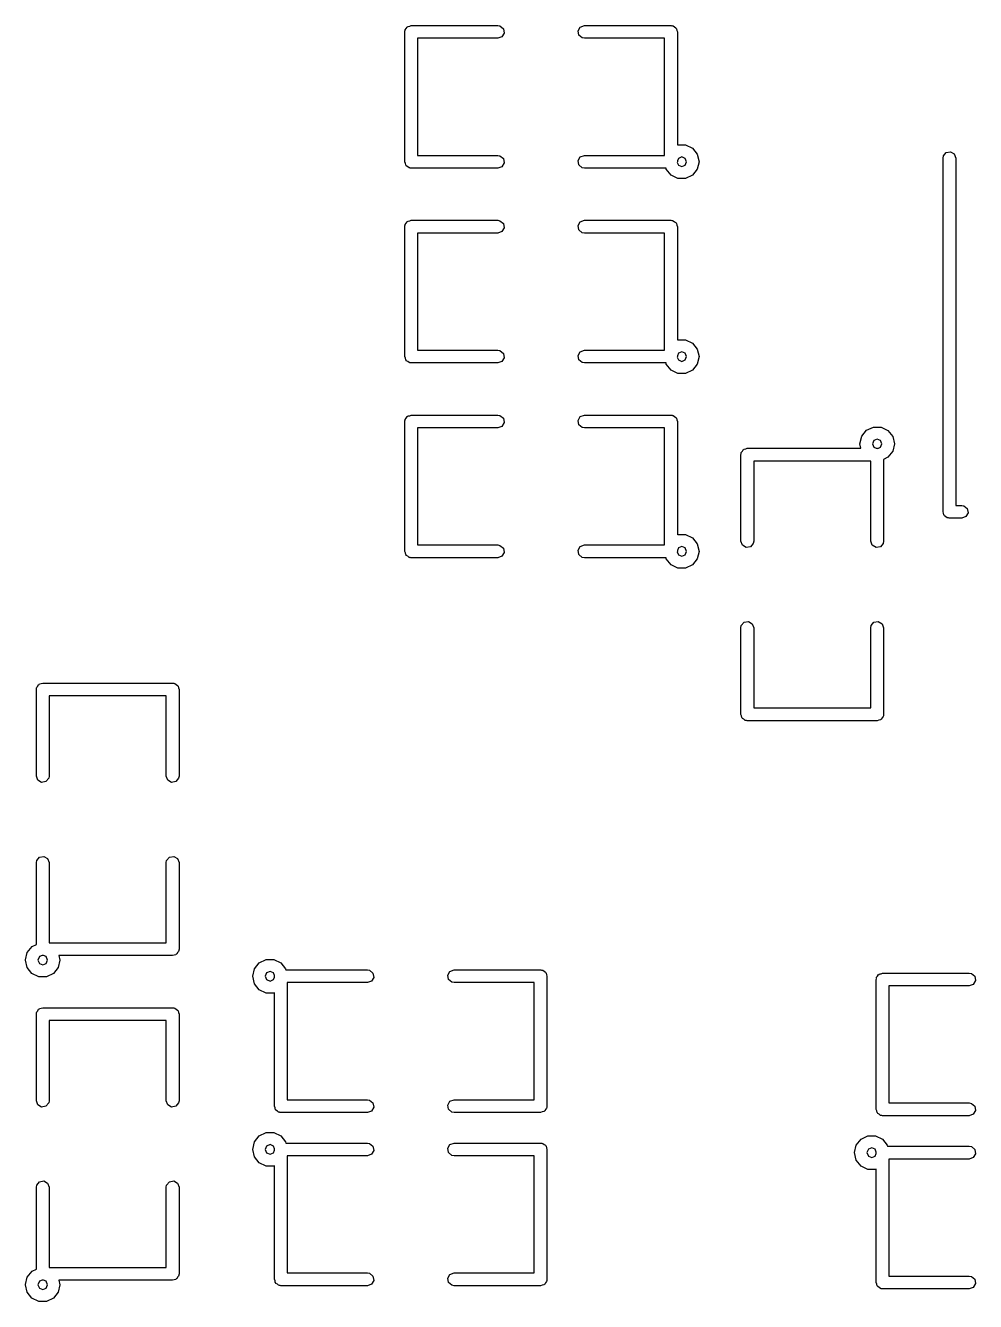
# Model space of a CAD drawing. Extents: x 0.15 to 2.92, y 0.08 to 4.24.
# Drawn here: x 0.277 to 0.715, y 0.842 to 1.432 of the extents above; entities that cross this region are included whole.
import ezdxf

# ---------------------------------------------------------------- set-up
doc = ezdxf.new("R2010")
doc.units = 0
doc.header["$MEASUREMENT"] = 0
doc.layers.add('BLACK', color=7, linetype='CONTINUOUS')

msp = doc.modelspace()

# ---------------------------------------------------------------- linework, layer by layer
at = {"layer": 'BLACK', "linetype": 'CONTINUOUS'}
for p, q in [((0.451783, 1.4287), (0.451851, 1.42909)), ((0.451783, 1.3687), (0.451783, 1.4287)), ((0.451828, 1.42922), (0.451894, 1.42933)), ((0.451851, 1.42909), (0.451828, 1.42922)), ((0.451894, 1.42933), (0.451962, 1.42971)), ((0.451962, 1.42971), (0.452455, 1.4303)), ((0.452455, 1.4303), (0.452838, 1.43097)), ((0.452838, 1.43097), (0.453089, 1.43106)), ((0.453089, 1.43106), (0.45326, 1.43126)), ((0.45326, 1.43126), (0.454015, 1.4314)), ((0.454015, 1.4314), (0.454736, 1.43166)), ((0.454736, 1.43166), (0.494736, 1.43166)), ((0.494736, 1.43166), (0.495746, 1.43148)), ((0.495746, 1.43148), (0.497293, 1.43018)), ((0.497644, 1.42819), (0.496634, 1.42644)), ((0.497293, 1.43018), (0.497644, 1.42819)), ((0.531828, 1.42922), (0.532838, 1.43097)), ((0.532179, 1.42723), (0.531828, 1.42922)), ((0.533726, 1.42593), (0.532179, 1.42723)), ((0.532838, 1.43097), (0.534736, 1.43166)), ((0.534736, 1.43166), (0.574736, 1.43166)), ((0.574736, 1.43166), (0.57512, 1.43159)), ((0.57512, 1.43159), (0.575249, 1.43161)), ((0.575249, 1.43161), (0.575363, 1.43155)), ((0.575363, 1.43155), (0.575746, 1.43148)), ((0.575746, 1.43148), (0.576334, 1.43099)), ((0.576334, 1.43099), (0.576998, 1.4306)), ((0.576998, 1.4306), (0.577089, 1.43035)), ((0.577089, 1.43035), (0.577293, 1.43018)), ((0.577293, 1.43018), (0.577427, 1.42943)), ((0.577427, 1.42943), (0.577689, 1.4287)), ((0.577689, 1.4287), (0.577689, 1.37632)), ((0.494736, 1.42575), (0.457689, 1.42575)), ((0.457689, 1.42575), (0.457689, 1.37166)), ((0.496634, 1.42644), (0.494736, 1.42575)), ((0.534736, 1.42575), (0.533726, 1.42593)), ((0.571783, 1.42575), (0.534736, 1.42575)), ((0.571783, 1.37166), (0.571783, 1.42575)), ((0.577689, 1.37632), (0.577974, 1.37646)), ((0.577974, 1.37646), (0.581512, 1.37646)), ((0.581512, 1.37646), (0.584698, 1.37492)), ((0.584698, 1.37492), (0.586902, 1.37215)), ((0.452046, 1.36798), (0.451783, 1.3687)), ((0.452179, 1.36723), (0.452046, 1.36798)), ((0.457689, 1.37166), (0.494736, 1.37166)), ((0.494736, 1.37166), (0.495746, 1.37148)), ((0.495746, 1.37148), (0.497293, 1.37018)), ((0.497644, 1.36819), (0.496634, 1.36644)), ((0.497293, 1.37018), (0.497644, 1.36819)), ((0.531828, 1.36922), (0.532838, 1.37097)), ((0.532179, 1.36723), (0.531828, 1.36922)), ((0.532838, 1.37097), (0.534736, 1.37166)), ((0.534736, 1.37166), (0.571783, 1.37166)), ((0.577689, 1.3687), (0.577639, 1.36842)), ((0.577639, 1.36842), (0.578169, 1.36714)), ((0.578169, 1.37027), (0.577689, 1.36911)), ((0.577689, 1.36911), (0.577689, 1.3687)), ((0.579736, 1.37092), (0.578169, 1.37027)), ((0.581303, 1.37027), (0.579736, 1.37092)), ((0.581952, 1.3687), (0.581303, 1.37027)), ((0.581303, 1.36714), (0.581952, 1.3687)), ((0.587689, 1.36868), (0.58689, 1.36523)), ((0.586902, 1.37215), (0.587689, 1.3687)), ((0.587689, 1.3687), (0.587689, 1.36868)), ((0.700406, 1.3704), (0.700584, 1.37141)), ((0.700406, 1.20701), (0.700406, 1.3704)), ((0.700584, 1.37141), (0.701882, 1.37295)), ((0.701882, 1.37295), (0.703871, 1.37331)), ((0.703871, 1.37331), (0.70562, 1.3723)), ((0.70562, 1.3723), (0.706311, 1.3704)), ((0.706311, 1.3704), (0.706311, 1.20996)), ((0.452383, 1.36706), (0.452179, 1.36723)), ((0.452474, 1.36681), (0.452383, 1.36706)), ((0.453139, 1.36642), (0.452474, 1.36681)), ((0.453726, 1.36593), (0.453139, 1.36642)), ((0.45411, 1.36586), (0.453726, 1.36593)), ((0.454223, 1.3658), (0.45411, 1.36586)), ((0.454353, 1.36582), (0.454223, 1.3658)), ((0.454736, 1.36575), (0.454353, 1.36582)), ((0.494736, 1.36575), (0.454736, 1.36575)), ((0.496634, 1.36644), (0.494736, 1.36575)), ((0.533726, 1.36593), (0.532179, 1.36723)), ((0.534736, 1.36575), (0.533726, 1.36593)), ((0.572455, 1.36575), (0.534736, 1.36575)), ((0.572564, 1.36527), (0.572455, 1.36575)), ((0.574764, 1.3625), (0.572564, 1.36527)), ((0.577947, 1.36096), (0.574764, 1.3625)), ((0.578169, 1.36714), (0.579736, 1.36649)), ((0.579736, 1.36649), (0.581303, 1.36714)), ((0.584676, 1.36247), (0.581485, 1.36095)), ((0.58689, 1.36523), (0.584676, 1.36247)), ((0.581485, 1.36095), (0.577947, 1.36096)), ((0.451783, 1.3387), (0.451851, 1.33909)), ((0.451783, 1.2787), (0.451783, 1.3387)), ((0.451828, 1.33922), (0.451894, 1.33933)), ((0.451851, 1.33909), (0.451828, 1.33922)), ((0.451894, 1.33933), (0.451962, 1.33971)), ((0.451962, 1.33971), (0.452455, 1.3403)), ((0.452455, 1.3403), (0.452838, 1.34097)), ((0.452838, 1.34097), (0.453089, 1.34106)), ((0.453089, 1.34106), (0.45326, 1.34126)), ((0.45326, 1.34126), (0.454015, 1.3414)), ((0.454015, 1.3414), (0.454736, 1.34166)), ((0.454736, 1.34166), (0.494736, 1.34166)), ((0.494736, 1.34166), (0.495746, 1.34148)), ((0.495746, 1.34148), (0.497293, 1.34018)), ((0.497293, 1.34018), (0.497644, 1.33819)), ((0.531828, 1.33922), (0.532838, 1.34097)), ((0.532179, 1.33723), (0.531828, 1.33922)), ((0.532838, 1.34097), (0.534736, 1.34166)), ((0.534736, 1.34166), (0.574736, 1.34166)), ((0.574736, 1.34166), (0.57512, 1.34159)), ((0.57512, 1.34159), (0.575249, 1.34161)), ((0.575249, 1.34161), (0.575363, 1.34155)), ((0.575363, 1.34155), (0.575746, 1.34148)), ((0.575746, 1.34148), (0.576334, 1.34099)), ((0.576334, 1.34099), (0.576998, 1.3406)), ((0.576998, 1.3406), (0.577089, 1.34035)), ((0.577089, 1.34035), (0.577293, 1.34018)), ((0.577293, 1.34018), (0.577427, 1.33943)), ((0.577427, 1.33943), (0.577689, 1.3387)), ((0.577689, 1.3387), (0.577689, 1.28632)), ((0.494736, 1.33575), (0.457689, 1.33575)), ((0.457689, 1.33575), (0.457689, 1.28166)), ((0.496634, 1.33644), (0.494736, 1.33575)), ((0.497644, 1.33819), (0.496634, 1.33644)), ((0.533726, 1.33593), (0.532179, 1.33723)), ((0.534736, 1.33575), (0.533726, 1.33593)), ((0.571783, 1.33575), (0.534736, 1.33575)), ((0.571783, 1.28166), (0.571783, 1.33575)), ((0.577689, 1.28632), (0.577974, 1.28646)), ((0.577974, 1.28646), (0.581512, 1.28646)), ((0.581512, 1.28646), (0.584698, 1.28492)), ((0.457689, 1.28166), (0.494736, 1.28166)), ((0.494736, 1.28166), (0.495746, 1.28148)), ((0.495746, 1.28148), (0.497293, 1.28018)), ((0.497293, 1.28018), (0.497644, 1.27819)), ((0.531828, 1.27922), (0.532838, 1.28097)), ((0.532838, 1.28097), (0.534736, 1.28166)), ((0.534736, 1.28166), (0.571783, 1.28166)), ((0.578169, 1.28027), (0.577689, 1.27911)), ((0.579736, 1.28092), (0.578169, 1.28027)), ((0.581303, 1.28027), (0.579736, 1.28092)), ((0.581952, 1.2787), (0.581303, 1.28027)), ((0.584698, 1.28492), (0.586902, 1.28215)), ((0.586902, 1.28215), (0.587689, 1.2787)), ((0.452046, 1.27798), (0.451783, 1.2787)), ((0.452179, 1.27723), (0.452046, 1.27798)), ((0.452383, 1.27706), (0.452179, 1.27723)), ((0.452474, 1.27681), (0.452383, 1.27706)), ((0.453139, 1.27642), (0.452474, 1.27681)), ((0.453726, 1.27593), (0.453139, 1.27642)), ((0.45411, 1.27586), (0.453726, 1.27593)), ((0.454223, 1.2758), (0.45411, 1.27586)), ((0.454353, 1.27582), (0.454223, 1.2758)), ((0.454736, 1.27575), (0.454353, 1.27582)), ((0.494736, 1.27575), (0.454736, 1.27575)), ((0.496634, 1.27644), (0.494736, 1.27575)), ((0.497644, 1.27819), (0.496634, 1.27644)), ((0.532179, 1.27723), (0.531828, 1.27922)), ((0.533726, 1.27593), (0.532179, 1.27723)), ((0.534736, 1.27575), (0.533726, 1.27593)), ((0.572455, 1.27575), (0.534736, 1.27575)), ((0.572564, 1.27527), (0.572455, 1.27575)), ((0.574764, 1.2725), (0.572564, 1.27527)), ((0.577689, 1.2787), (0.577639, 1.27842)), ((0.577639, 1.27842), (0.578169, 1.27714)), ((0.577689, 1.27911), (0.577689, 1.2787)), ((0.578169, 1.27714), (0.579736, 1.27649)), ((0.579736, 1.27649), (0.581303, 1.27714)), ((0.581303, 1.27714), (0.581952, 1.2787)), ((0.58689, 1.27523), (0.584676, 1.27247)), ((0.587689, 1.27868), (0.58689, 1.27523)), ((0.587689, 1.2787), (0.587689, 1.27868)), ((0.577947, 1.27096), (0.574764, 1.2725)), ((0.581485, 1.27095), (0.577947, 1.27096)), ((0.584676, 1.27247), (0.581485, 1.27095)), ((0.451962, 1.24971), (0.452455, 1.2503)), ((0.452455, 1.2503), (0.452838, 1.25097)), ((0.452838, 1.25097), (0.453089, 1.25106)), ((0.453089, 1.25106), (0.45326, 1.25126)), ((0.45326, 1.25126), (0.454015, 1.2514)), ((0.454015, 1.2514), (0.454736, 1.25166)), ((0.454736, 1.25166), (0.494736, 1.25166)), ((0.494736, 1.25166), (0.495746, 1.25148)), ((0.495746, 1.25148), (0.497293, 1.25018)), ((0.497293, 1.25018), (0.497644, 1.24819)), ((0.531828, 1.24922), (0.532838, 1.25097)), ((0.532838, 1.25097), (0.534736, 1.25166)), ((0.534736, 1.25166), (0.574736, 1.25166)), ((0.574736, 1.25166), (0.57512, 1.25159)), ((0.57512, 1.25159), (0.575249, 1.25161)), ((0.575249, 1.25161), (0.575363, 1.25155)), ((0.575363, 1.25155), (0.575746, 1.25148)), ((0.575746, 1.25148), (0.576334, 1.25099)), ((0.576334, 1.25099), (0.576998, 1.2506)), ((0.576998, 1.2506), (0.577089, 1.25035)), ((0.577089, 1.25035), (0.577293, 1.25018)), ((0.577293, 1.25018), (0.577427, 1.24943)), ((0.451783, 1.2487), (0.451851, 1.24909)), ((0.451783, 1.1887), (0.451783, 1.2487)), ((0.451828, 1.24922), (0.451894, 1.24933)), ((0.451851, 1.24909), (0.451828, 1.24922)), ((0.451894, 1.24933), (0.451962, 1.24971)), ((0.494736, 1.24575), (0.457689, 1.24575)), ((0.457689, 1.24575), (0.457689, 1.19166)), ((0.496634, 1.24644), (0.494736, 1.24575)), ((0.497644, 1.24819), (0.496634, 1.24644)), ((0.532179, 1.24723), (0.531828, 1.24922)), ((0.533726, 1.24593), (0.532179, 1.24723)), ((0.534736, 1.24575), (0.533726, 1.24593)), ((0.571783, 1.24575), (0.534736, 1.24575)), ((0.571783, 1.19166), (0.571783, 1.24575)), ((0.577427, 1.24943), (0.577689, 1.2487)), ((0.577689, 1.2487), (0.577689, 1.19632)), ((0.66284, 1.24187), (0.665049, 1.24463)), ((0.665049, 1.24463), (0.668238, 1.24616)), ((0.668238, 1.24616), (0.671775, 1.24616)), ((0.671775, 1.24616), (0.674962, 1.24462)), ((0.674962, 1.24462), (0.677166, 1.24185)), ((0.662047, 1.23842), (0.66284, 1.24187)), ((0.66205, 1.23841), (0.662047, 1.23842)), ((0.662514, 1.23636), (0.66205, 1.23841)), ((0.668433, 1.23997), (0.667784, 1.23841)), ((0.667784, 1.23841), (0.668433, 1.23684)), ((0.67, 1.24062), (0.668433, 1.23997)), ((0.671567, 1.23997), (0.67, 1.24062)), ((0.672216, 1.23841), (0.671567, 1.23997)), ((0.671567, 1.23684), (0.672216, 1.23841)), ((0.677953, 1.23838), (0.677154, 1.23493)), ((0.677166, 1.24185), (0.677953, 1.23841)), ((0.677953, 1.23841), (0.677953, 1.23838)), ((0.607047, 1.23341), (0.607115, 1.23379)), ((0.607047, 1.19341), (0.607047, 1.23341)), ((0.607092, 1.23392), (0.607158, 1.23403)), ((0.607115, 1.23379), (0.607092, 1.23392)), ((0.607158, 1.23403), (0.607225, 1.23442)), ((0.607225, 1.23442), (0.607718, 1.235)), ((0.607718, 1.235), (0.608102, 1.23567)), ((0.608102, 1.23567), (0.608352, 1.23576)), ((0.608352, 1.23576), (0.608524, 1.23596)), ((0.608524, 1.23596), (0.609279, 1.2361)), ((0.609279, 1.2361), (0.61, 1.23636)), ((0.61, 1.23636), (0.662514, 1.23636)), ((0.668433, 1.23684), (0.669593, 1.23636)), ((0.669593, 1.23636), (0.67, 1.23636)), ((0.67, 1.23636), (0.670286, 1.23631)), ((0.670286, 1.23631), (0.671567, 1.23684)), ((0.67494, 1.23217), (0.672953, 1.23122)), ((0.677154, 1.23493), (0.67494, 1.23217)), ((0.667047, 1.23045), (0.612953, 1.23045)), ((0.612953, 1.23045), (0.612953, 1.19341)), ((0.667047, 1.19341), (0.667047, 1.23045)), ((0.672953, 1.23122), (0.672953, 1.19341)), ((0.706311, 1.20996), (0.709067, 1.20996)), ((0.709067, 1.20996), (0.710077, 1.20979)), ((0.710077, 1.20979), (0.711624, 1.20849)), ((0.700668, 1.20629), (0.700406, 1.20701)), ((0.700801, 1.20554), (0.700668, 1.20629)), ((0.701005, 1.20536), (0.700801, 1.20554)), ((0.701096, 1.20511), (0.701005, 1.20536)), ((0.701761, 1.20473), (0.701096, 1.20511)), ((0.702348, 1.20424), (0.701761, 1.20473)), ((0.702732, 1.20417), (0.702348, 1.20424)), ((0.702846, 1.2041), (0.702732, 1.20417)), ((0.702975, 1.20413), (0.702846, 1.2041)), ((0.703358, 1.20406), (0.702975, 1.20413)), ((0.709067, 1.20406), (0.703358, 1.20406)), ((0.710965, 1.20475), (0.709067, 1.20406)), ((0.711975, 1.2065), (0.710965, 1.20475)), ((0.711624, 1.20849), (0.711975, 1.2065)), ((0.457689, 1.19166), (0.494736, 1.19166)), ((0.494736, 1.19166), (0.495746, 1.19148)), ((0.495746, 1.19148), (0.497293, 1.19018)), ((0.531828, 1.18922), (0.532838, 1.19097)), ((0.532838, 1.19097), (0.534736, 1.19166)), ((0.534736, 1.19166), (0.571783, 1.19166)), ((0.577689, 1.19632), (0.577974, 1.19646)), ((0.577974, 1.19646), (0.581512, 1.19646)), ((0.579736, 1.19092), (0.578169, 1.19027)), ((0.581303, 1.19027), (0.579736, 1.19092)), ((0.581512, 1.19646), (0.584698, 1.19492)), ((0.584698, 1.19492), (0.586902, 1.19215)), ((0.586902, 1.19215), (0.587689, 1.1887)), ((0.607738, 1.19151), (0.607047, 1.19341)), ((0.609487, 1.1905), (0.607738, 1.19151)), ((0.611476, 1.19085), (0.609487, 1.1905)), ((0.612775, 1.1924), (0.611476, 1.19085)), ((0.612953, 1.19341), (0.612775, 1.1924)), ((0.667738, 1.19151), (0.667047, 1.19341)), ((0.669487, 1.1905), (0.667738, 1.19151)), ((0.671476, 1.19085), (0.669487, 1.1905)), ((0.672775, 1.1924), (0.671476, 1.19085)), ((0.672953, 1.19341), (0.672775, 1.1924)), ((0.452046, 1.18798), (0.451783, 1.1887)), ((0.452179, 1.18723), (0.452046, 1.18798)), ((0.452383, 1.18706), (0.452179, 1.18723)), ((0.452474, 1.18681), (0.452383, 1.18706)), ((0.453139, 1.18642), (0.452474, 1.18681)), ((0.453726, 1.18593), (0.453139, 1.18642)), ((0.45411, 1.18586), (0.453726, 1.18593)), ((0.454223, 1.1858), (0.45411, 1.18586)), ((0.454353, 1.18582), (0.454223, 1.1858)), ((0.454736, 1.18575), (0.454353, 1.18582)), ((0.494736, 1.18575), (0.454736, 1.18575)), ((0.496634, 1.18644), (0.494736, 1.18575)), ((0.497644, 1.18819), (0.496634, 1.18644)), ((0.497293, 1.19018), (0.497644, 1.18819)), ((0.532179, 1.18723), (0.531828, 1.18922)), ((0.533726, 1.18593), (0.532179, 1.18723)), ((0.534736, 1.18575), (0.533726, 1.18593)), ((0.572455, 1.18575), (0.534736, 1.18575)), ((0.572564, 1.18527), (0.572455, 1.18575)), ((0.574764, 1.1825), (0.572564, 1.18527)), ((0.577689, 1.1887), (0.577639, 1.18842)), ((0.577639, 1.18842), (0.578169, 1.18714)), ((0.578169, 1.19027), (0.577689, 1.18911)), ((0.577689, 1.18911), (0.577689, 1.1887)), ((0.578169, 1.18714), (0.579736, 1.18649)), ((0.579736, 1.18649), (0.581303, 1.18714)), ((0.581952, 1.1887), (0.581303, 1.19027)), ((0.581303, 1.18714), (0.581952, 1.1887)), ((0.58689, 1.18523), (0.584676, 1.18247)), ((0.587689, 1.18868), (0.58689, 1.18523)), ((0.587689, 1.1887), (0.587689, 1.18868)), ((0.577947, 1.18096), (0.574764, 1.1825)), ((0.581485, 1.18095), (0.577947, 1.18096)), ((0.584676, 1.18247), (0.581485, 1.18095)), ((0.607225, 1.15442), (0.608524, 1.15596)), ((0.608524, 1.15596), (0.610513, 1.15631)), ((0.610513, 1.15631), (0.612262, 1.1553)), ((0.667225, 1.15442), (0.668524, 1.15596)), ((0.668524, 1.15596), (0.670513, 1.15631)), ((0.670513, 1.15631), (0.672262, 1.1553)), ((0.607047, 1.15341), (0.607225, 1.15442)), ((0.607047, 1.11341), (0.607047, 1.15341)), ((0.612262, 1.1553), (0.612953, 1.15341)), ((0.612953, 1.15341), (0.612953, 1.11636)), ((0.667047, 1.15341), (0.667225, 1.15442)), ((0.667047, 1.11636), (0.667047, 1.15341)), ((0.672262, 1.1553), (0.672953, 1.15341)), ((0.672953, 1.15341), (0.672953, 1.11341)), ((0.281725, 1.12592), (0.282218, 1.1265)), ((0.282218, 1.1265), (0.282602, 1.12717)), ((0.282602, 1.12717), (0.282852, 1.12726)), ((0.282852, 1.12726), (0.283024, 1.12746)), ((0.283024, 1.12746), (0.283779, 1.1276)), ((0.283779, 1.1276), (0.2845, 1.12786)), ((0.2845, 1.12786), (0.3445, 1.12786)), ((0.3445, 1.12786), (0.344884, 1.12779)), ((0.344884, 1.12779), (0.345013, 1.12781)), ((0.345013, 1.12781), (0.345126, 1.12775)), ((0.345126, 1.12775), (0.34551, 1.12768)), ((0.34551, 1.12768), (0.346098, 1.12719)), ((0.346098, 1.12719), (0.346762, 1.1268)), ((0.346762, 1.1268), (0.346853, 1.12655)), ((0.346853, 1.12655), (0.347057, 1.12638)), ((0.347057, 1.12638), (0.34719, 1.12563)), ((0.281547, 1.12491), (0.281615, 1.12529)), ((0.281547, 1.08491), (0.281547, 1.12491)), ((0.281592, 1.12542), (0.281658, 1.12553)), ((0.281615, 1.12529), (0.281592, 1.12542)), ((0.281658, 1.12553), (0.281725, 1.12592)), ((0.341547, 1.12195), (0.287453, 1.12195)), ((0.287453, 1.12195), (0.287453, 1.08491)), ((0.341547, 1.08491), (0.341547, 1.12195)), ((0.34719, 1.12563), (0.347453, 1.12491)), ((0.347453, 1.12491), (0.347453, 1.08491)), ((0.612953, 1.11636), (0.667047, 1.11636)), ((0.60731, 1.11268), (0.607047, 1.11341)), ((0.607443, 1.11193), (0.60731, 1.11268)), ((0.607647, 1.11176), (0.607443, 1.11193)), ((0.607738, 1.11151), (0.607647, 1.11176)), ((0.608402, 1.11112), (0.607738, 1.11151)), ((0.60899, 1.11063), (0.608402, 1.11112)), ((0.609374, 1.11056), (0.60899, 1.11063)), ((0.609487, 1.1105), (0.609374, 1.11056)), ((0.609616, 1.11052), (0.609487, 1.1105)), ((0.61, 1.11045), (0.609616, 1.11052)), ((0.67, 1.11045), (0.61, 1.11045)), ((0.670721, 1.11072), (0.67, 1.11045)), ((0.671476, 1.11085), (0.670721, 1.11072)), ((0.671648, 1.11105), (0.671476, 1.11085)), ((0.671898, 1.11114), (0.671648, 1.11105)), ((0.672282, 1.11181), (0.671898, 1.11114)), ((0.672775, 1.1124), (0.672282, 1.11181)), ((0.672842, 1.11278), (0.672775, 1.1124)), ((0.672908, 1.11289), (0.672842, 1.11278)), ((0.672953, 1.11341), (0.672885, 1.11302)), ((0.672885, 1.11302), (0.672908, 1.11289)), ((0.282238, 1.08301), (0.281547, 1.08491)), ((0.287453, 1.08491), (0.287275, 1.0839)), ((0.342238, 1.08301), (0.341547, 1.08491)), ((0.347453, 1.08491), (0.347275, 1.0839)), ((0.283987, 1.082), (0.282238, 1.08301)), ((0.285976, 1.08235), (0.283987, 1.082)), ((0.287275, 1.0839), (0.285976, 1.08235)), ((0.343987, 1.082), (0.342238, 1.08301)), ((0.345976, 1.08235), (0.343987, 1.082)), ((0.347275, 1.0839), (0.345976, 1.08235)), ((0.281547, 1.04491), (0.281725, 1.04592)), ((0.281547, 1.00709), (0.281547, 1.04491)), ((0.281725, 1.04592), (0.283024, 1.04746)), ((0.283024, 1.04746), (0.285013, 1.04781)), ((0.285013, 1.04781), (0.286762, 1.0468)), ((0.286762, 1.0468), (0.287453, 1.04491)), ((0.287453, 1.04491), (0.287453, 1.00786)), ((0.341547, 1.04491), (0.341725, 1.04592)), ((0.341547, 1.00786), (0.341547, 1.04491)), ((0.341725, 1.04592), (0.343024, 1.04746)), ((0.343024, 1.04746), (0.345013, 1.04781)), ((0.345013, 1.04781), (0.346762, 1.0468)), ((0.346762, 1.0468), (0.347453, 1.04491)), ((0.347453, 1.04491), (0.347453, 1.00491)), ((0.276547, 0.999919), (0.27734, 1.00337)), ((0.27734, 1.00337), (0.279549, 1.00613)), ((0.279549, 1.00613), (0.281547, 1.00709)), ((0.287453, 1.00786), (0.341547, 1.00786)), ((0.345221, 1.00222), (0.3445, 1.00195)), ((0.345976, 1.00235), (0.345221, 1.00222)), ((0.346148, 1.00255), (0.345976, 1.00235)), ((0.346398, 1.00264), (0.346148, 1.00255)), ((0.346782, 1.00331), (0.346398, 1.00264)), ((0.347275, 1.0039), (0.346782, 1.00331)), ((0.347342, 1.00428), (0.347275, 1.0039)), ((0.347408, 1.00439), (0.347342, 1.00428)), ((0.347453, 1.00491), (0.347385, 1.00452)), ((0.347385, 1.00452), (0.347408, 1.00439)), ((0.27655, 0.999906), (0.276547, 0.999919)), ((0.277328, 0.996469), (0.27655, 0.999906)), ((0.279528, 0.993699), (0.277328, 0.996469)), ((0.282933, 1.00147), (0.282284, 0.999906)), ((0.282284, 0.999906), (0.282933, 0.998339)), ((0.284214, 1.002), (0.282933, 1.00147)), ((0.282933, 0.998339), (0.2845, 0.99769)), ((0.2845, 1.00195), (0.284214, 1.002)), ((0.284907, 1.00195), (0.2845, 1.00195)), ((0.2845, 0.99769), (0.286067, 0.998339)), ((0.286067, 1.00147), (0.284907, 1.00195)), ((0.286716, 0.999906), (0.286067, 1.00147)), ((0.286067, 0.998339), (0.286716, 0.999906)), ((0.291654, 0.996432), (0.28944, 0.993673)), ((0.292453, 0.999878), (0.291654, 0.996432)), ((0.3445, 1.00195), (0.291986, 1.00195)), ((0.291986, 1.00195), (0.292453, 0.999906)), ((0.292453, 0.999906), (0.292453, 0.999878)), ((0.38234, 0.995867), (0.384549, 0.998629)), ((0.384549, 0.998629), (0.387738, 1.00016)), ((0.387738, 1.00016), (0.391275, 1.00016)), ((0.391275, 1.00016), (0.394462, 0.998621)), ((0.394462, 0.998621), (0.396666, 0.995854)), ((0.282711, 0.992157), (0.279528, 0.993699)), ((0.286248, 0.992147), (0.282711, 0.992157)), ((0.28944, 0.993673), (0.286248, 0.992147)), ((0.381547, 0.992419), (0.38234, 0.995867)), ((0.38155, 0.992406), (0.381547, 0.992419)), ((0.382328, 0.988969), (0.38155, 0.992406)), ((0.387933, 0.993972), (0.387284, 0.992406)), ((0.387284, 0.992406), (0.387933, 0.990839)), ((0.3895, 0.994621), (0.387933, 0.993972)), ((0.387933, 0.990839), (0.3895, 0.99019)), ((0.391067, 0.993972), (0.3895, 0.994621)), ((0.3895, 0.99019), (0.391067, 0.990839)), ((0.391598, 0.992691), (0.391067, 0.993972)), ((0.391067, 0.990839), (0.391547, 0.991998)), ((0.391547, 0.992406), (0.391598, 0.992691)), ((0.391547, 0.991998), (0.391547, 0.992406)), ((0.396666, 0.995854), (0.396779, 0.995358)), ((0.396779, 0.995358), (0.4345, 0.995358)), ((0.4345, 0.995358), (0.43551, 0.99518)), ((0.43551, 0.99518), (0.437057, 0.993882)), ((0.437408, 0.991893), (0.436398, 0.990144)), ((0.437057, 0.993882), (0.437408, 0.991893)), ((0.471592, 0.992918), (0.472602, 0.994667)), ((0.471943, 0.990929), (0.471592, 0.992918)), ((0.47349, 0.989631), (0.471943, 0.990929)), ((0.472602, 0.994667), (0.4745, 0.995358)), ((0.4745, 0.995358), (0.5145, 0.995358)), ((0.5145, 0.995358), (0.514884, 0.995291)), ((0.514884, 0.995291), (0.515013, 0.995313)), ((0.515013, 0.995313), (0.515126, 0.995248)), ((0.515126, 0.995248), (0.51551, 0.99518)), ((0.51551, 0.99518), (0.516098, 0.994687)), ((0.516098, 0.994687), (0.516762, 0.994304)), ((0.516762, 0.994304), (0.516853, 0.994053)), ((0.516853, 0.994053), (0.517057, 0.993882)), ((0.517057, 0.993882), (0.51719, 0.993126)), ((0.51719, 0.993126), (0.517453, 0.992406)), ((0.517453, 0.992406), (0.517453, 0.932406)), ((0.669547, 0.990906), (0.669615, 0.991289)), ((0.669547, 0.930906), (0.669547, 0.990906)), ((0.669592, 0.991418), (0.669658, 0.991532)), ((0.669615, 0.991289), (0.669592, 0.991418)), ((0.669658, 0.991532), (0.669725, 0.991915)), ((0.669725, 0.991915), (0.670218, 0.992503)), ((0.670218, 0.992503), (0.670602, 0.993167)), ((0.670602, 0.993167), (0.670852, 0.993259)), ((0.670852, 0.993259), (0.671024, 0.993463)), ((0.671024, 0.993463), (0.671779, 0.993596)), ((0.671779, 0.993596), (0.6725, 0.993858)), ((0.6725, 0.993858), (0.7125, 0.993858)), ((0.7125, 0.993858), (0.71351, 0.99368)), ((0.71351, 0.99368), (0.715057, 0.992382)), ((0.715408, 0.990393), (0.714398, 0.988644)), ((0.715057, 0.992382), (0.715408, 0.990393)), ((0.384528, 0.986199), (0.382328, 0.988969)), ((0.387711, 0.984657), (0.384528, 0.986199)), ((0.391248, 0.984647), (0.387711, 0.984657)), ((0.391547, 0.98479), (0.391248, 0.984647)), ((0.391547, 0.932406), (0.391547, 0.98479)), ((0.4345, 0.989453), (0.397453, 0.989453)), ((0.397453, 0.989453), (0.397453, 0.935358)), ((0.436398, 0.990144), (0.4345, 0.989453)), ((0.4745, 0.989453), (0.47349, 0.989631)), ((0.511547, 0.989453), (0.4745, 0.989453)), ((0.511547, 0.935358), (0.511547, 0.989453)), ((0.7125, 0.987953), (0.675453, 0.987953)), ((0.675453, 0.987953), (0.675453, 0.933858)), ((0.714398, 0.988644), (0.7125, 0.987953)), ((0.281547, 0.974906), (0.281615, 0.975289)), ((0.281547, 0.934906), (0.281547, 0.974906)), ((0.281592, 0.975418), (0.281658, 0.975532)), ((0.281615, 0.975289), (0.281592, 0.975418)), ((0.281658, 0.975532), (0.281725, 0.975915)), ((0.281725, 0.975915), (0.282218, 0.976503)), ((0.282218, 0.976503), (0.282602, 0.977167)), ((0.282602, 0.977167), (0.282852, 0.977259)), ((0.282852, 0.977259), (0.283024, 0.977463)), ((0.283024, 0.977463), (0.283779, 0.977596)), ((0.283779, 0.977596), (0.2845, 0.977858)), ((0.2845, 0.977858), (0.3445, 0.977858)), ((0.3445, 0.977858), (0.344884, 0.977791)), ((0.344884, 0.977791), (0.345013, 0.977813)), ((0.345013, 0.977813), (0.345126, 0.977748)), ((0.345126, 0.977748), (0.34551, 0.97768)), ((0.34551, 0.97768), (0.346098, 0.977187)), ((0.346098, 0.977187), (0.346762, 0.976804)), ((0.346762, 0.976804), (0.346853, 0.976553)), ((0.346853, 0.976553), (0.347057, 0.976382)), ((0.347057, 0.976382), (0.34719, 0.975626)), ((0.34719, 0.975626), (0.347453, 0.974906)), ((0.347453, 0.974906), (0.347453, 0.934906)), ((0.341547, 0.971953), (0.287453, 0.971953)), ((0.287453, 0.971953), (0.287453, 0.934906)), ((0.341547, 0.934906), (0.341547, 0.971953)), ((0.282238, 0.933008), (0.281547, 0.934906)), ((0.283987, 0.931998), (0.282238, 0.933008)), ((0.285976, 0.932348), (0.283987, 0.931998)), ((0.287275, 0.933896), (0.285976, 0.932348)), ((0.287453, 0.934906), (0.287275, 0.933896)), ((0.342238, 0.933008), (0.341547, 0.934906)), ((0.343987, 0.931998), (0.342238, 0.933008)), ((0.345976, 0.932348), (0.343987, 0.931998)), ((0.347275, 0.933896), (0.345976, 0.932348)), ((0.347453, 0.934906), (0.347275, 0.933896)), ((0.39181, 0.931685), (0.391547, 0.932406)), ((0.391943, 0.930929), (0.39181, 0.931685)), ((0.397453, 0.935358), (0.4345, 0.935358)), ((0.4345, 0.935358), (0.43551, 0.93518)), ((0.43551, 0.93518), (0.437057, 0.933882)), ((0.437408, 0.931893), (0.436398, 0.930144)), ((0.437057, 0.933882), (0.437408, 0.931893)), ((0.471592, 0.932918), (0.472602, 0.934667)), ((0.471943, 0.930929), (0.471592, 0.932918)), ((0.472602, 0.934667), (0.4745, 0.935358)), ((0.4745, 0.935358), (0.511547, 0.935358)), ((0.517342, 0.931779), (0.517275, 0.931396)), ((0.517408, 0.931893), (0.517342, 0.931779)), ((0.517453, 0.932406), (0.517385, 0.932022)), ((0.517385, 0.932022), (0.517408, 0.931893)), ((0.675453, 0.933858), (0.7125, 0.933858)), ((0.7125, 0.933858), (0.71351, 0.93368)), ((0.71351, 0.93368), (0.715057, 0.932382)), ((0.715057, 0.932382), (0.715408, 0.930393)), ((0.392147, 0.930758), (0.391943, 0.930929)), ((0.392238, 0.930508), (0.392147, 0.930758)), ((0.392902, 0.930124), (0.392238, 0.930508)), ((0.39349, 0.929631), (0.392902, 0.930124)), ((0.393874, 0.929563), (0.39349, 0.929631)), ((0.393987, 0.929498), (0.393874, 0.929563)), ((0.394116, 0.92952), (0.393987, 0.929498)), ((0.3945, 0.929453), (0.394116, 0.92952)), ((0.4345, 0.929453), (0.3945, 0.929453)), ((0.436398, 0.930144), (0.4345, 0.929453)), ((0.47349, 0.929631), (0.471943, 0.930929)), ((0.4745, 0.929453), (0.47349, 0.929631)), ((0.5145, 0.929453), (0.4745, 0.929453)), ((0.515221, 0.929715), (0.5145, 0.929453)), ((0.515976, 0.929848), (0.515221, 0.929715)), ((0.516148, 0.930052), (0.515976, 0.929848)), ((0.516398, 0.930144), (0.516148, 0.930052)), ((0.516782, 0.930808), (0.516398, 0.930144)), ((0.517275, 0.931396), (0.516782, 0.930808)), ((0.66981, 0.930185), (0.669547, 0.930906)), ((0.669943, 0.929429), (0.66981, 0.930185)), ((0.670147, 0.929258), (0.669943, 0.929429)), ((0.670238, 0.929008), (0.670147, 0.929258)), ((0.670902, 0.928624), (0.670238, 0.929008)), ((0.67149, 0.928131), (0.670902, 0.928624)), ((0.671874, 0.928063), (0.67149, 0.928131)), ((0.671987, 0.927998), (0.671874, 0.928063)), ((0.672116, 0.92802), (0.671987, 0.927998)), ((0.6725, 0.927953), (0.672116, 0.92802)), ((0.7125, 0.927953), (0.6725, 0.927953)), ((0.714398, 0.928644), (0.7125, 0.927953)), ((0.715408, 0.930393), (0.714398, 0.928644)), ((0.384549, 0.918629), (0.387738, 0.920161)), ((0.387738, 0.920161), (0.391275, 0.920158)), ((0.391275, 0.920158), (0.394462, 0.918621)), ((0.381547, 0.912419), (0.38234, 0.915867)), ((0.38234, 0.915867), (0.384549, 0.918629)), ((0.387933, 0.913972), (0.387284, 0.912406)), ((0.3895, 0.914621), (0.387933, 0.913972)), ((0.391067, 0.913972), (0.3895, 0.914621)), ((0.391598, 0.912691), (0.391067, 0.913972)), ((0.394462, 0.918621), (0.396666, 0.915854)), ((0.396666, 0.915854), (0.396779, 0.915358)), ((0.396779, 0.915358), (0.4345, 0.915358)), ((0.4345, 0.915358), (0.43551, 0.91518)), ((0.43551, 0.91518), (0.437057, 0.913882)), ((0.437057, 0.913882), (0.437408, 0.911893)), ((0.471592, 0.912918), (0.472602, 0.914667)), ((0.472602, 0.914667), (0.4745, 0.915358)), ((0.4745, 0.915358), (0.5145, 0.915358)), ((0.5145, 0.915358), (0.514884, 0.915291)), ((0.514884, 0.915291), (0.515013, 0.915313)), ((0.515013, 0.915313), (0.515126, 0.915248)), ((0.515126, 0.915248), (0.51551, 0.91518)), ((0.51551, 0.91518), (0.516098, 0.914687)), ((0.516098, 0.914687), (0.516762, 0.914304)), ((0.516762, 0.914304), (0.516853, 0.914053)), ((0.516853, 0.914053), (0.517057, 0.913882)), ((0.517057, 0.913882), (0.51719, 0.913126)), ((0.659547, 0.910919), (0.66034, 0.914367)), ((0.66034, 0.914367), (0.662549, 0.917129)), ((0.662549, 0.917129), (0.665738, 0.918661)), ((0.665738, 0.918661), (0.669275, 0.918658)), ((0.669275, 0.918658), (0.672462, 0.917121)), ((0.672462, 0.917121), (0.674666, 0.914354)), ((0.674666, 0.914354), (0.674779, 0.913858)), ((0.674779, 0.913858), (0.7125, 0.913858)), ((0.7125, 0.913858), (0.71351, 0.91368)), ((0.38155, 0.912406), (0.381547, 0.912419)), ((0.382328, 0.908969), (0.38155, 0.912406)), ((0.384528, 0.906199), (0.382328, 0.908969)), ((0.387284, 0.912406), (0.387933, 0.910839)), ((0.387933, 0.910839), (0.3895, 0.91019)), ((0.3895, 0.91019), (0.391067, 0.910839)), ((0.391067, 0.910839), (0.391547, 0.911998)), ((0.391547, 0.912406), (0.391598, 0.912691)), ((0.391547, 0.911998), (0.391547, 0.912406)), ((0.4345, 0.909453), (0.397453, 0.909453)), ((0.397453, 0.909453), (0.397453, 0.855358)), ((0.436398, 0.910144), (0.4345, 0.909453)), ((0.437408, 0.911893), (0.436398, 0.910144)), ((0.471943, 0.910929), (0.471592, 0.912918)), ((0.47349, 0.909631), (0.471943, 0.910929)), ((0.4745, 0.909453), (0.47349, 0.909631)), ((0.511547, 0.909453), (0.4745, 0.909453)), ((0.511547, 0.855358), (0.511547, 0.909453)), ((0.51719, 0.913126), (0.517453, 0.912406)), ((0.517453, 0.912406), (0.517453, 0.852406)), ((0.65955, 0.910906), (0.659547, 0.910919)), ((0.660328, 0.907469), (0.65955, 0.910906)), ((0.665933, 0.912472), (0.665284, 0.910906)), ((0.665284, 0.910906), (0.665933, 0.909339)), ((0.6675, 0.913121), (0.665933, 0.912472)), ((0.665933, 0.909339), (0.6675, 0.90869)), ((0.669067, 0.912472), (0.6675, 0.913121)), ((0.6675, 0.90869), (0.669067, 0.909339)), ((0.669598, 0.911191), (0.669067, 0.912472)), ((0.669067, 0.909339), (0.669547, 0.910498)), ((0.669547, 0.910906), (0.669598, 0.911191)), ((0.669547, 0.910498), (0.669547, 0.910906)), ((0.7125, 0.907953), (0.675453, 0.907953)), ((0.675453, 0.907953), (0.675453, 0.853858)), ((0.714398, 0.908644), (0.7125, 0.907953)), ((0.71351, 0.91368), (0.715057, 0.912382)), ((0.715408, 0.910393), (0.714398, 0.908644)), ((0.715057, 0.912382), (0.715408, 0.910393)), ((0.387711, 0.904657), (0.384528, 0.906199)), ((0.391248, 0.904647), (0.387711, 0.904657)), ((0.391547, 0.90479), (0.391248, 0.904647)), ((0.391547, 0.852406), (0.391547, 0.90479)), ((0.662528, 0.904699), (0.660328, 0.907469)), ((0.665711, 0.903157), (0.662528, 0.904699)), ((0.669248, 0.903147), (0.665711, 0.903157)), ((0.669547, 0.90329), (0.669248, 0.903147)), ((0.669547, 0.850906), (0.669547, 0.90329)), ((0.281725, 0.895915), (0.283024, 0.897463)), ((0.283024, 0.897463), (0.285013, 0.897813)), ((0.285013, 0.897813), (0.286762, 0.896804)), ((0.286762, 0.896804), (0.287453, 0.894906)), ((0.341725, 0.895915), (0.343024, 0.897463)), ((0.343024, 0.897463), (0.345013, 0.897813)), ((0.345013, 0.897813), (0.346762, 0.896804)), ((0.346762, 0.896804), (0.347453, 0.894906)), ((0.281547, 0.894906), (0.281725, 0.895915)), ((0.281547, 0.857089), (0.281547, 0.894906)), ((0.287453, 0.894906), (0.287453, 0.857858)), ((0.341547, 0.894906), (0.341725, 0.895915)), ((0.341547, 0.857858), (0.341547, 0.894906)), ((0.347453, 0.894906), (0.347453, 0.854906)), ((0.27734, 0.853367), (0.279549, 0.856129)), ((0.279549, 0.856129), (0.281547, 0.857089)), ((0.287453, 0.857858), (0.341547, 0.857858)), ((0.347453, 0.854906), (0.347385, 0.854522)), ((0.397453, 0.855358), (0.4345, 0.855358)), ((0.4345, 0.855358), (0.43551, 0.85518)), ((0.43551, 0.85518), (0.437057, 0.853882)), ((0.472602, 0.854667), (0.4745, 0.855358)), ((0.4745, 0.855358), (0.511547, 0.855358)), ((0.276547, 0.849919), (0.27734, 0.853367)), ((0.27655, 0.849906), (0.276547, 0.849919)), ((0.277328, 0.846469), (0.27655, 0.849906)), ((0.282933, 0.851472), (0.282284, 0.849906)), ((0.282284, 0.849906), (0.282933, 0.848339)), ((0.284214, 0.852003), (0.282933, 0.851472)), ((0.2845, 0.851953), (0.284214, 0.852003)), ((0.284907, 0.851953), (0.2845, 0.851953)), ((0.286067, 0.851472), (0.284907, 0.851953)), ((0.286716, 0.849906), (0.286067, 0.851472)), ((0.286067, 0.848339), (0.286716, 0.849906)), ((0.292453, 0.849878), (0.291654, 0.846432)), ((0.3445, 0.851953), (0.291986, 0.851953)), ((0.291986, 0.851953), (0.292453, 0.849906)), ((0.292453, 0.849906), (0.292453, 0.849878)), ((0.345221, 0.852215), (0.3445, 0.851953)), ((0.345976, 0.852348), (0.345221, 0.852215)), ((0.346148, 0.852552), (0.345976, 0.852348)), ((0.346398, 0.852644), (0.346148, 0.852552)), ((0.346782, 0.853308), (0.346398, 0.852644)), ((0.347275, 0.853896), (0.346782, 0.853308)), ((0.347342, 0.854279), (0.347275, 0.853896)), ((0.347408, 0.854393), (0.347342, 0.854279)), ((0.347385, 0.854522), (0.347408, 0.854393)), ((0.39181, 0.851685), (0.391547, 0.852406)), ((0.391943, 0.850929), (0.39181, 0.851685)), ((0.392147, 0.850758), (0.391943, 0.850929)), ((0.392238, 0.850508), (0.392147, 0.850758)), ((0.392902, 0.850124), (0.392238, 0.850508)), ((0.39349, 0.849631), (0.392902, 0.850124)), ((0.393874, 0.849563), (0.39349, 0.849631)), ((0.393987, 0.849498), (0.393874, 0.849563)), ((0.394116, 0.84952), (0.393987, 0.849498)), ((0.3945, 0.849453), (0.394116, 0.84952)), ((0.4345, 0.849453), (0.3945, 0.849453)), ((0.436398, 0.850144), (0.4345, 0.849453)), ((0.437408, 0.851893), (0.436398, 0.850144)), ((0.437057, 0.853882), (0.437408, 0.851893)), ((0.471592, 0.852918), (0.472602, 0.854667)), ((0.471943, 0.850929), (0.471592, 0.852918)), ((0.47349, 0.849631), (0.471943, 0.850929)), ((0.4745, 0.849453), (0.47349, 0.849631)), ((0.5145, 0.849453), (0.4745, 0.849453)), ((0.515221, 0.849715), (0.5145, 0.849453)), ((0.515976, 0.849848), (0.515221, 0.849715)), ((0.516148, 0.850052), (0.515976, 0.849848)), ((0.516398, 0.850144), (0.516148, 0.850052)), ((0.516782, 0.850808), (0.516398, 0.850144)), ((0.517275, 0.851396), (0.516782, 0.850808)), ((0.517342, 0.851779), (0.517275, 0.851396)), ((0.517408, 0.851893), (0.517342, 0.851779)), ((0.517453, 0.852406), (0.517385, 0.852022)), ((0.517385, 0.852022), (0.517408, 0.851893)), ((0.66981, 0.850185), (0.669547, 0.850906)), ((0.669943, 0.849429), (0.66981, 0.850185)), ((0.670147, 0.849258), (0.669943, 0.849429)), ((0.670238, 0.849008), (0.670147, 0.849258)), ((0.670902, 0.848624), (0.670238, 0.849008)), ((0.675453, 0.853858), (0.7125, 0.853858)), ((0.7125, 0.853858), (0.71351, 0.85368)), ((0.71351, 0.85368), (0.715057, 0.852382)), ((0.715408, 0.850393), (0.714398, 0.848644)), ((0.715057, 0.852382), (0.715408, 0.850393)), ((0.279528, 0.843699), (0.277328, 0.846469)), ((0.282711, 0.842157), (0.279528, 0.843699)), ((0.282933, 0.848339), (0.2845, 0.84769)), ((0.2845, 0.84769), (0.286067, 0.848339)), ((0.28944, 0.843673), (0.286248, 0.842147)), ((0.291654, 0.846432), (0.28944, 0.843673)), ((0.67149, 0.848131), (0.670902, 0.848624)), ((0.671874, 0.848063), (0.67149, 0.848131)), ((0.671987, 0.847998), (0.671874, 0.848063)), ((0.672116, 0.84802), (0.671987, 0.847998)), ((0.6725, 0.847953), (0.672116, 0.84802)), ((0.7125, 0.847953), (0.6725, 0.847953)), ((0.714398, 0.848644), (0.7125, 0.847953)), ((0.286248, 0.842147), (0.282711, 0.842157))]:
    msp.add_line(p, q, dxfattribs=at)

doc.saveas('drawing.dxf')
